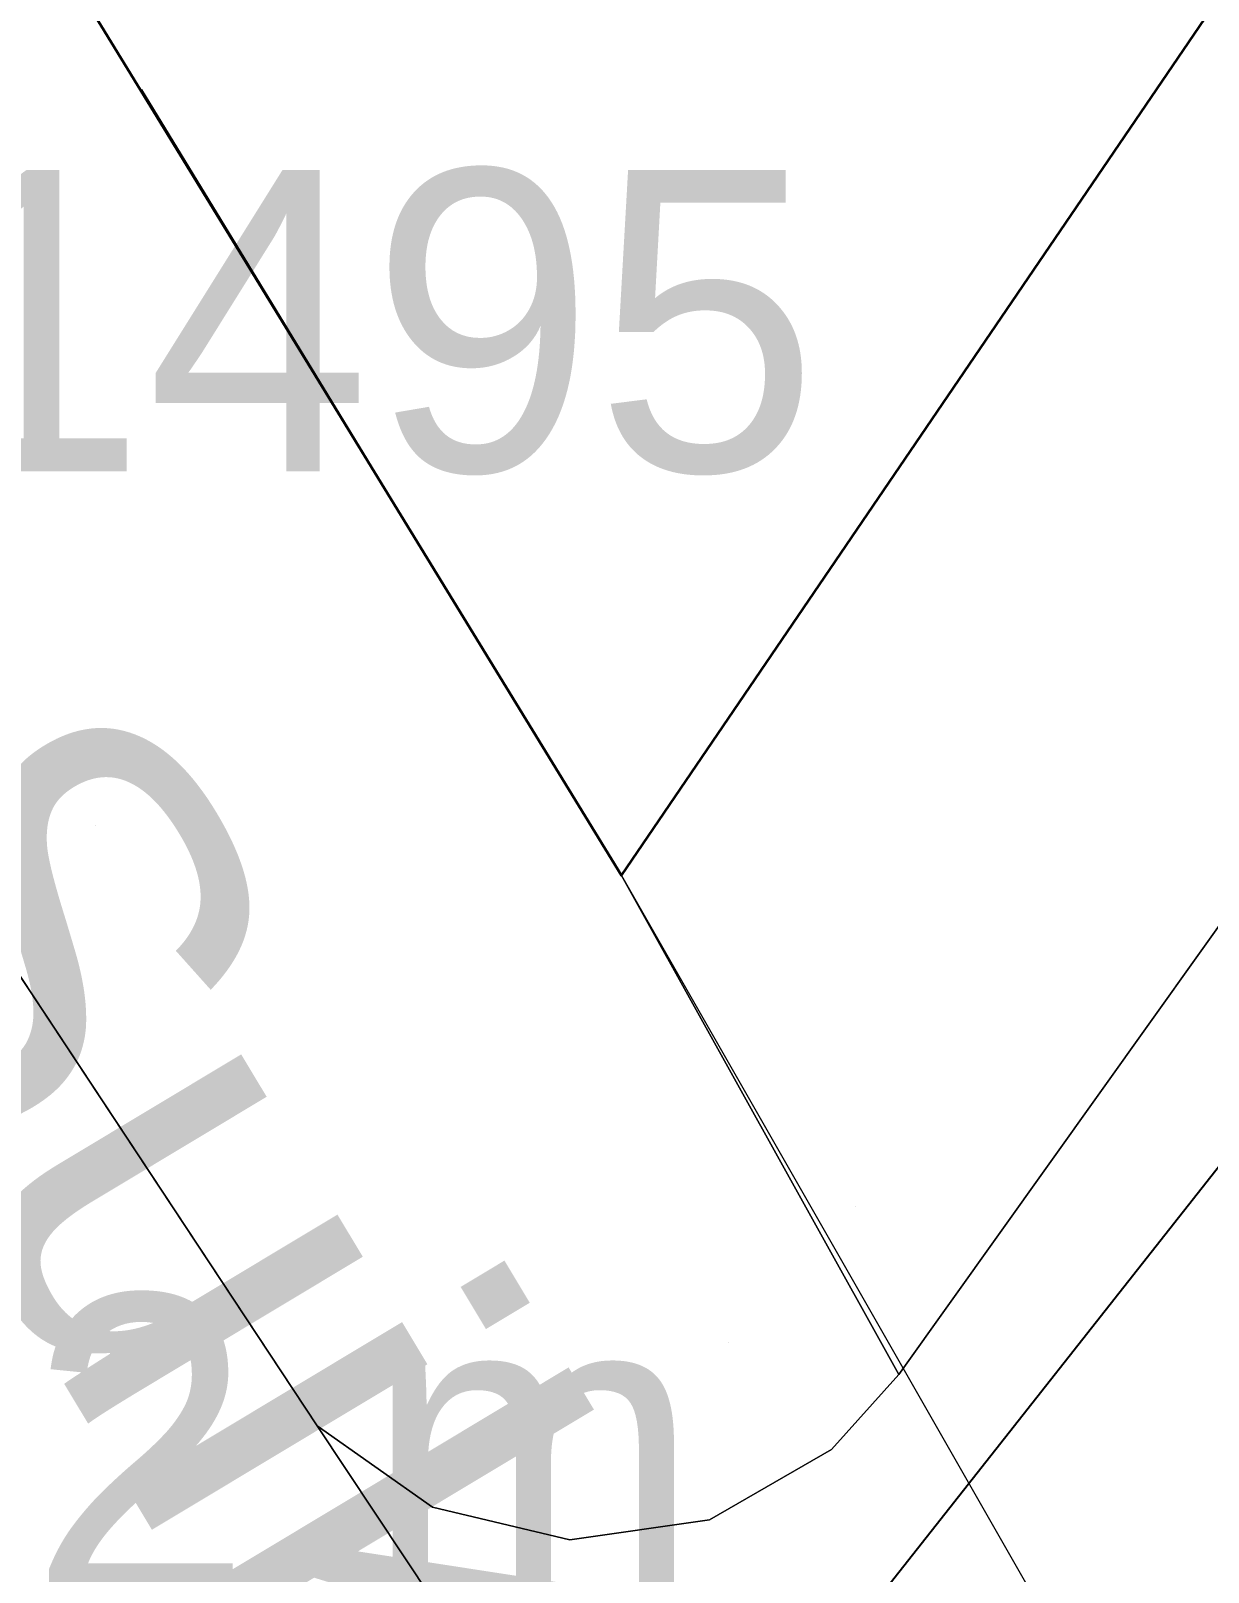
# Model space of a CAD drawing. Header units: metres. Extents: x 0 to 105485, y 0 to 425721.
# Drawn here: x 104811.76 to 104815.277, y 425184.13 to 425188.734 of the extents above; entities that cross this region are included whole.
import ezdxf
from ezdxf.enums import TextEntityAlignment as Align

# ---------------------------------------------------------------- set-up
doc = ezdxf.new("R2010")
doc.units = ezdxf.units.M
doc.header["$MEASUREMENT"] = 0
doc.linetypes.add('KG-PERCEEL-SO', pattern=[19, 5.5, -4, 5.5, -4])
for name, color, linetype, lineweight in [('B-XX-IE-MEUBILAIR-G', 7, 'Continuous', 18), ('B-XX-KG-GRENS_PERCEEL-G', 150, 'KG-PERCEEL-SO', 18), ('B-XX-MO-ONDERZOEK_SONDERING-T', 90, 'Continuous', 18), ('B-XX-OG-BEBOUWING-G', 7, 'Continuous', 35), ('B-XX-OG-BEBOUWING_STRAATNAAM-T', 7, 'Continuous', 18), ('B-XX-VH-OPENVERHARDING-G', 90, 'Continuous', 18)]:
    doc.layers.add(name, color=color, linetype=linetype, lineweight=lineweight)
doc.layers.add('GIS-WEGVAKKEN', color=2, linetype='Continuous')

msp = doc.modelspace()

# ---------------------------------------------------------------- linework, layer by layer
at = {"layer": 'B-XX-IE-MEUBILAIR-G', "color": 0, "true_color": 0x604a38}
for points in [[(104811.953, 425186.361, 1.8451), (104811.953, 425186.361, 4.8451)], [(104814.223, 425185.224, 1.7867), (104814.223, 425185.224, 4.7867)], [(104813.845, 425184.817, 1.7791), (104813.845, 425184.817, 3.2791)]]:
    msp.add_polyline3d(points, dxfattribs=at)
at = {"layer": 'B-XX-KG-GRENS_PERCEEL-G', "ltscale": 0.5, "flags": 128}
for points in [[(104813.524, 425186.211), (104808.632, 425194.231), (104803.291, 425203.082), (104801.963, 425208.473), (104800.931, 425213.001), (104798.713, 425222.983)], [(104813.524, 425186.211), (104820.025, 425195.762), (104817.993, 425199.2), (104822.088, 425202.261), (104817.872, 425209.124), (104814.407, 425219.552)], [(104813.524, 425186.211), (104816.065, 425181.768), (104816.305, 425181.198)]]:
    msp.add_lwpolyline(points, dxfattribs=at)
at = {"layer": 'B-XX-OG-BEBOUWING-G', "ltscale": 0.5}
msp.add_lwpolyline([(104817.844, 425199.452), (104813.295, 425207.147), (104803.247, 425202.993), (104813.524, 425186.211), (104818.864, 425194.057), (104820.025, 425195.762), (104817.993, 425199.2)], close=True, dxfattribs=at)
at = {"layer": 'B-XX-VH-OPENVERHARDING-G', "ltscale": 0.5}
for points in [[(104797.223, 425219.925), (104797.289, 425217.104), (104797.583, 425213.695), (104797.615, 425213.44), (104797.961, 425210.724), (104798.374, 425208.775), (104798.942, 425206.865), (104799.662, 425205.008), (104800.137, 425203.979), (104801.33, 425201.812), (104802.147, 425200.496), (104804.32, 425197.126), (104809.545, 425189.215), (104812.615, 425184.568), (104812.96, 425184.325), (104813.37, 425184.227), (104813.787, 425184.287), (104814.152, 425184.497), (104814.353, 425184.721), (104813.524, 425186.211), (104803.247, 425202.993), (104799.375, 425220.066)], [(104801.481, 425195.043), (104805.844, 425188.498), (104806.575, 425187.394), (104808.882, 425183.913), (104813.305, 425177.189), (104816.491, 425172.346), (104822.352, 425163.582), (104822.841, 425162.634), (104824.188, 425160.76), (104827.925, 425161.507), (104825.308, 425165.438), (104815.692, 425179.886), (104815.548, 425180.151), (104812.615, 425184.568), (104809.545, 425189.215), (104804.32, 425197.126)], [(104816.002, 425187.033), (104814.353, 425184.721), (104814.152, 425184.497), (104813.787, 425184.287), (104813.37, 425184.227), (104812.96, 425184.325), (104812.615, 425184.568), (104815.548, 425180.151)]]:
    msp.add_lwpolyline(points, dxfattribs=at)
msp.add_lwpolyline([(104818.864, 425194.057), (104813.524, 425186.211), (104814.353, 425184.721), (104816.002, 425187.033), (104817.112, 425188.751), (104817.713, 425189.864), (104818.083, 425190.55), (104818.911, 425192.42), (104819.242, 425193.3), (104819.269, 425193.587), (104819.142, 425193.845)], close=True, dxfattribs=at)
at = {"layer": 'GIS-WEGVAKKEN'}
msp.add_lwpolyline([(104833.8955, 425260.1405), (104826.04, 425213.09), (104825.25, 425201.66), (104822.07, 425194.84), (104817.79, 425188.49), (104812.4542, 425181.722)], dxfattribs=at)

# ---------------------------------------------------------------- texts
at = {"layer": 'B-XX-MO-ONDERZOEK_SONDERING-T', "color": 10, "lineweight": 18}
for s, p in [('CPT000000201495', (104808.894, 425187.869)), ('mv +1,77 · 20,2 m', (104808.894, 425184.509))]:
    msp.add_text(s, height=0.9, dxfattribs=at).set_placement(p, align=Align.MIDDLE_CENTER)
at = {"layer": 'B-XX-OG-BEBOUWING_STRAATNAAM-T'}
msp.add_text('Suikerstraat', height=1.25, rotation=301, dxfattribs=at).set_placement((104813.768, 425182.731), align=Align.MIDDLE_CENTER)

doc.saveas('drawing.dxf')
